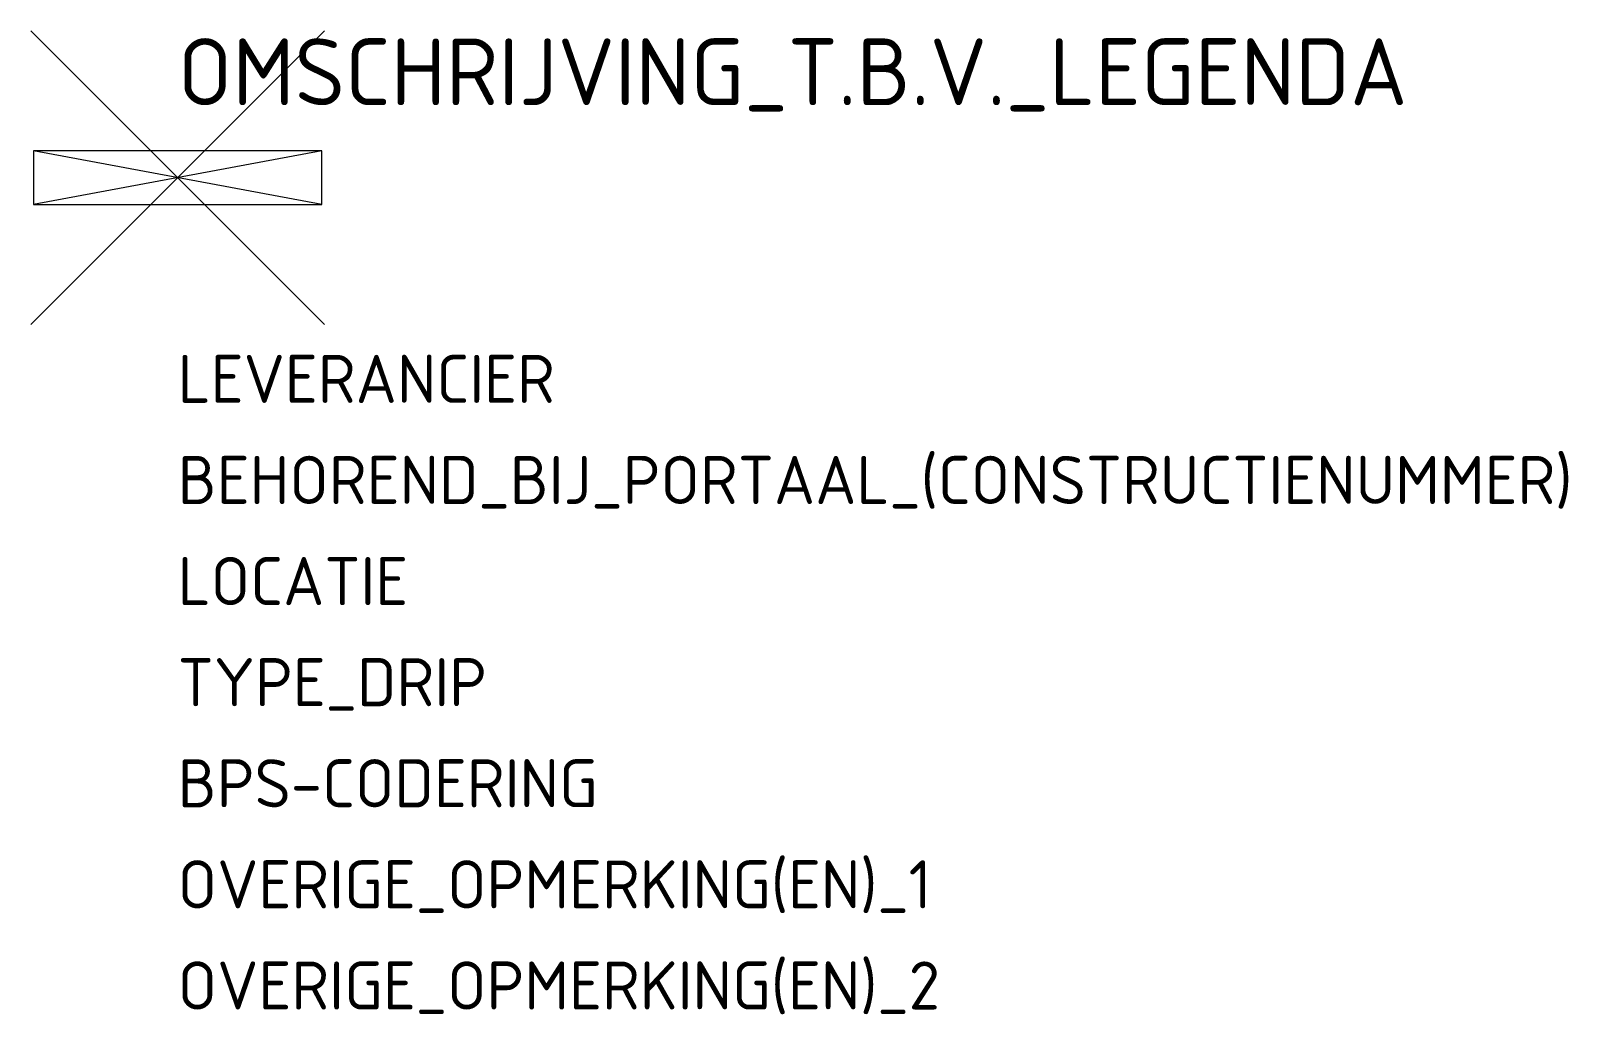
# Model space of a CAD drawing. Extents: x -5.5 to 52.1, y -31.3 to 5.5.
import ezdxf

# ---------------------------------------------------------------- set-up
doc = ezdxf.new("R2010")
doc.units = 0
doc.styles.add('NLCS-ISO', font='NLCS-ISO.ttf')

msp = doc.modelspace()

# ---------------------------------------------------------------- linework, layer by layer
for points in [[(5.5, 5.5), (-5.5, -5.5)], [(-5.5, 5.5), (5.5, -5.5)]]:
    msp.add_lwpolyline(points)
at = {"flags": 128}
msp.add_lwpolyline([(5.391, 1), (-5.391, 1), (-5.391, -1), (5.391, -1)], close=True, dxfattribs=at)
for points in [[(5.391, -1), (-5.391, 1)], [(5.391, 1), (-5.391, -1)]]:
    msp.add_lwpolyline(points, dxfattribs=at)

# ---------------------------------------------------------------- texts
at = {"style": 'NLCS-ISO'}
msp.add_attdef('OMSCHRIJVING_T.B.V._LEGENDA', (0, 2.715), 'DRIP1', height=2.5, dxfattribs=at)
at = {"style": 'NLCS-ISO', "flags": 1}
for tag, p, s in [('LEVERANCIER', (0, -8.431), ''), ('BEHOREND_BIJ_PORTAAL_(CONSTRUCTIENUMMER)', (0, -12.215), ''), ('LOCATIE', (0, -16), ''), ('TYPE_DRIP', (0, -19.784), 'MSI-RS 3.2'), ('BPS-CODERING', (0, -23.569), ''), ('OVERIGE_OPMERKING(EN)_1', (0, -27.353), ''), ('OVERIGE_OPMERKING(EN)_2', (0, -31.138), '')]:
    msp.add_attdef(tag, p, s, height=1.8, dxfattribs=at)

doc.saveas('drawing.dxf')
